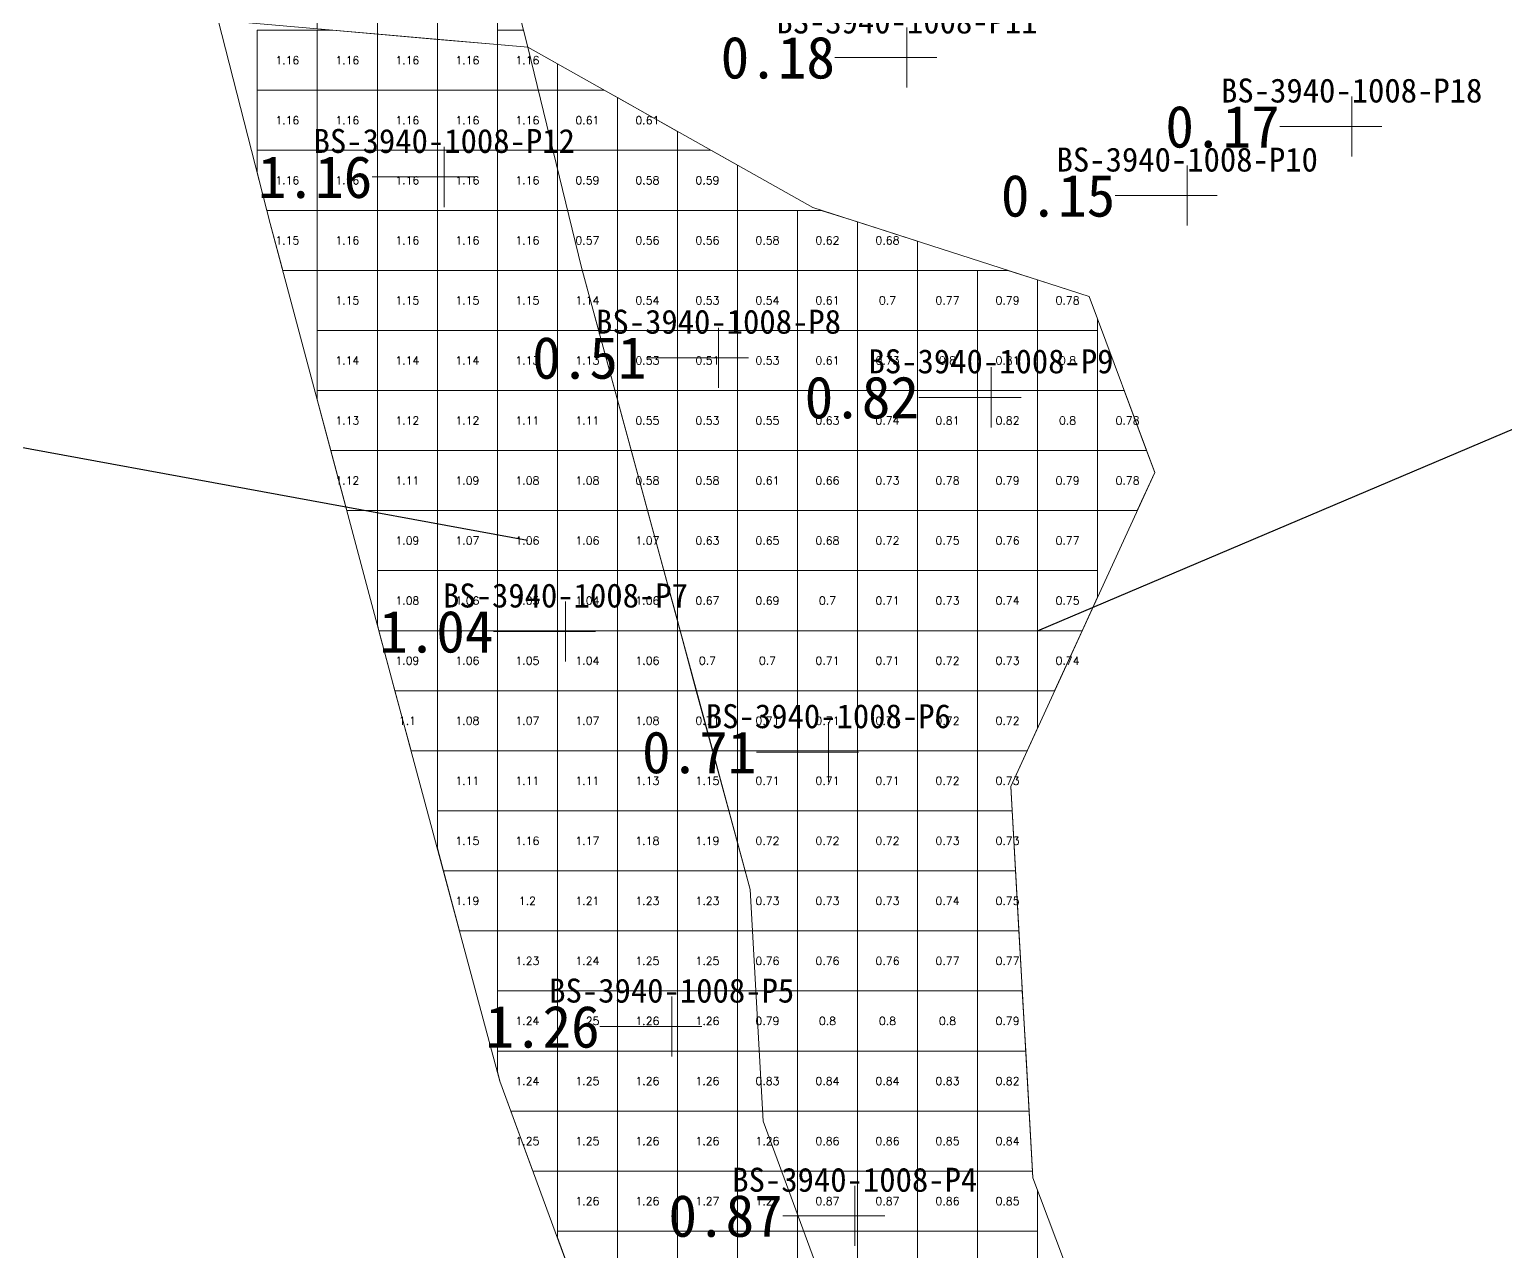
# Model space of a CAD drawing. Header units: inches. Extents: x 470065.1 to 470131.8, y 4349724.3 to 4349807.6.
# Drawn here: x 470090.51 to 470115.1, y 4349735.92 to 4349756.27 of the extents above; entities that cross this region are included whole.
import ezdxf
from ezdxf.enums import TextEntityAlignment as Align

# ---------------------------------------------------------------- set-up
doc = ezdxf.new("R2010")
doc.units = ezdxf.units.IN
doc.header["$MEASUREMENT"] = 0
for name, color, linetype, lineweight in [('0.500-1.000', 7, 'Continuous', 0), ('点', 7, 'Continuous', 0), ('爆区方格网', 7, 'Continuous', 0), ('线条', 7, 'Continuous', 0), ('钻孔', 7, 'Continuous', 0)]:
    doc.layers.add(name, color=color, linetype=linetype, lineweight=lineweight)
doc.styles.add('3dmine_textStyle_1', font='txt.shx', dxfattribs={"height": 1, "bigfont": 'gbcbig.shx'})
doc.styles.add('3dmine_textStyle_2', font='simsunb.ttf', dxfattribs={"height": 1})

msp = doc.modelspace()

# ---------------------------------------------------------------- hatches: boundary and pattern name
at = {"layer": '钻孔', "linetype": 'Continuous', "lineweight": 0, "true_color": 0x808080, "extrusion": (0, 1, 0)}
for points in [[(-470106.13, 3930.39), (-470105.13, 3930.39), (-470105.13, 3941.39), (-470106.13, 3941.39)], [(-470113.54, 3930.43), (-470112.54, 3930.43), (-470112.54, 3941.43), (-470113.54, 3941.43)], [(-470110.8, 3930.35), (-470109.8, 3930.35), (-470109.8, 3941.35), (-470110.8, 3941.35)]]:
    msp.add_hatch(color=8, dxfattribs=at).paths.add_polyline_path(points, flags=0)
at = {"layer": '钻孔', "linetype": 'Continuous', "lineweight": 0, "true_color": 0x0000ff, "extrusion": (0, 1, 0)}
for points in [[(-470098.42, 3929.76), (-470097.42, 3929.76), (-470097.42, 3941.76), (-470098.42, 3941.76)], [(-470100.44, 3929.67), (-470099.44, 3929.67), (-470099.44, 3941.67), (-470100.44, 3941.67)], [(-470102.21, 3929.5), (-470101.21, 3929.5), (-470101.21, 3941.5), (-470102.21, 3941.5)]]:
    msp.add_hatch(color=5, dxfattribs=at).paths.add_polyline_path(points, flags=0)
at = {"layer": '钻孔', "linetype": 'Continuous', "lineweight": 0, "true_color": 0x00ffff, "extrusion": (0, 1, 0)}
for points in [[(-470102.99, 3930.37), (-470101.99, 3930.37), (-470101.99, 3941.37), (-470102.99, 3941.37)], [(-470107.53, 3929.72), (-470106.53, 3929.72), (-470106.53, 3941.72), (-470107.53, 3941.72)], [(-470104.82, 3929.51), (-470103.82, 3929.51), (-470103.82, 3941.51), (-470104.82, 3941.51)], [(-470105.26, 3930.31), (-470104.26, 3930.31), (-470104.26, 3941.31), (-470105.26, 3941.31)]]:
    msp.add_hatch(color=4, dxfattribs=at).paths.add_polyline_path(points, flags=0)

# ---------------------------------------------------------------- linework, layer by layer
for p, q in [((470107.305, 4349746.254, 3941.72), (470122.772, 4349752.81)), ((470098.805, 4349747.754, 3941.67), (470078.438, 4349751.491))]:
    msp.add_line(p, q)
at = {"color": 5, "linetype": 'Continuous', "lineweight": 0, "true_color": 0x0000ff, "elevation": 3941.515}
msp.add_lwpolyline([(470093.654, 4349756.421), (470098.815, 4349755.97), (470099.705, 4349752.305), (470101.63, 4349745.235), (470102.515, 4349741.945), (470102.735, 4349738.085), (470103.82, 4349735.13), (470105.235, 4349733.925), (470108.123, 4349734.769), (470109.017, 4349732.399), (470110.297, 4349730.141), (470107.348, 4349729.836), (470106.935, 4349726.912), (470106.186, 4349724.253), (470103.601, 4349726.527), (470101.017, 4349728.802), (470100.45, 4349733.025), (470098.348, 4349738.752), (470096.542, 4349745.464), (470094.521, 4349753.036), (470093.654, 4349756.421), (470093.654, 4349756.421)], dxfattribs=at)
at = {"color": 4, "linetype": 'Continuous', "lineweight": 0, "true_color": 0x00ffff, "elevation": 3941.69}
msp.add_lwpolyline([(470098.815, 4349755.97), (470103.56, 4349753.3), (470108.165, 4349751.82), (470109.257, 4349748.889), (470106.858, 4349743.657), (470107.043, 4349740.398), (470107.229, 4349737.139), (470108.123, 4349734.769), (470105.235, 4349733.925), (470103.82, 4349735.13), (470102.735, 4349738.085), (470102.515, 4349741.945), (470100.667, 4349748.77), (470099.705, 4349752.305), (470098.815, 4349755.97), (470098.815, 4349755.97)], dxfattribs=at)
at = {"layer": '0.500-1.000', "color": 4, "linetype": 'Continuous', "lineweight": 0, "true_color": 0x00ffff}
msp.add_lwpolyline([(470095.565, 4349769.285), (470096.365, 4349766.15), (470096.824, 4349764.178), (470097.163, 4349762.728), (470097.96, 4349759.305), (470098.815, 4349755.97), (470093.654, 4349756.421), (470092.793, 4349759.778), (470092.044, 4349763.1), (470091.304, 4349766.38), (470093.145, 4349770.615), (470095.565, 4349769.285)], dxfattribs=at)
at = {"layer": '点', "color": 138, "linetype": 'Continuous', "lineweight": 0, "true_color": 0x004c4c}
for points, elevation in [([(470105.13, 4349755.3), (470105.13, 4349756.3)], 3941.39), ([(470105.63, 4349755.8), (470104.63, 4349755.8)], 3941.39), ([(470112.54, 4349754.15), (470112.54, 4349755.15)], 3941.43), ([(470113.04, 4349754.65), (470112.04, 4349754.65)], 3941.43), ([(470097.42, 4349753.31), (470097.42, 4349754.31)], 3941.76), ([(470109.8, 4349753), (470109.8, 4349754)], 3941.35), ([(470097.92, 4349753.81), (470096.92, 4349753.81)], 3941.76), ([(470110.3, 4349753.5), (470109.3, 4349753.5)], 3941.35), ([(470101.99, 4349750.3), (470101.99, 4349751.3)], 3941.37), ([(470102.49, 4349750.8), (470101.49, 4349750.8)], 3941.37), ([(470106.53, 4349749.64), (470106.53, 4349750.64)], 3941.72), ([(470107.03, 4349750.14), (470106.03, 4349750.14)], 3941.72), ([(470099.44, 4349745.74), (470099.44, 4349746.74)], 3941.67), ([(470099.94, 4349746.24), (470098.94, 4349746.24)], 3941.67), ([(470103.82, 4349743.73), (470103.82, 4349744.73)], 3941.51), ([(470104.32, 4349744.23), (470103.32, 4349744.23)], 3941.51), ([(470101.21, 4349739.16), (470101.21, 4349740.16)], 3941.5), ([(470101.71, 4349739.66), (470100.71, 4349739.66)], 3941.5), ([(470104.26, 4349736.01), (470104.26, 4349737.01)], 3941.31), ([(470104.76, 4349736.51), (470103.76, 4349736.51)], 3941.31)]:
    msp.add_lwpolyline(points, dxfattribs=dict(at, elevation=elevation))
at = {"layer": '爆区方格网', "color": 4, "linetype": 'Continuous', "lineweight": 0, "true_color": 0x00ffff}
for points, elevation in [([(470096.305, 4349756.189), (470095.305, 4349756.277), (470095.305, 4349756.971), (470096.305, 4349756.971), (470096.305, 4349756.189)], 3941.39), ([(470097.305, 4349756.102), (470096.305, 4349756.189), (470096.305, 4349756.971), (470097.305, 4349756.971), (470097.305, 4349756.102)], 3941.39), ([(470098.305, 4349756.014), (470097.305, 4349756.102), (470097.305, 4349756.971), (470098.305, 4349756.971), (470098.305, 4349756.014)], 3941.39), ([(470100.305, 4349755.132), (470100.305, 4349754.254), (470099.305, 4349754.254), (470099.305, 4349755.254), (470100.086, 4349755.254), (470100.305, 4349755.132)], 3941.72), ([(470101.305, 4349754.569), (470101.305, 4349754.254), (470100.305, 4349754.254), (470100.305, 4349755.132), (470101.305, 4349754.569)], 3941.72), ([(470100.305, 4349753.254), (470099.305, 4349753.254), (470099.305, 4349754.254), (470100.305, 4349754.254), (470100.305, 4349753.254)], 3941.72), ([(470101.305, 4349753.254), (470100.305, 4349753.254), (470100.305, 4349754.254), (470101.305, 4349754.254), (470101.305, 4349753.254)], 3941.72), ([(470102.305, 4349754.006), (470102.305, 4349753.254), (470101.305, 4349753.254), (470101.305, 4349754.254), (470101.863, 4349754.254), (470102.305, 4349754.006)], 3941.72), ([(470100.305, 4349752.254), (470099.305, 4349752.254), (470099.305, 4349753.254), (470100.305, 4349753.254), (470100.305, 4349752.254)], 3941.72), ([(470101.305, 4349752.254), (470100.305, 4349752.254), (470100.305, 4349753.254), (470101.305, 4349753.254), (470101.305, 4349752.254)], 3941.72), ([(470102.305, 4349752.254), (470101.305, 4349752.254), (470101.305, 4349753.254), (470102.305, 4349753.254), (470102.305, 4349752.254)], 3941.72), ([(470103.305, 4349752.254), (470102.305, 4349752.254), (470102.305, 4349753.254), (470103.305, 4349753.254), (470103.305, 4349752.254)], 3941.72), ([(470104.305, 4349753.061), (470104.305, 4349752.254), (470103.305, 4349752.254), (470103.305, 4349753.254), (470103.701, 4349753.254), (470104.305, 4349753.061)], 3941.72), ([(470105.305, 4349752.739), (470105.305, 4349752.254), (470104.305, 4349752.254), (470104.305, 4349753.061), (470105.305, 4349752.739)], 3941.72), ([(470101.305, 4349751.254), (470100.305, 4349751.254), (470100.305, 4349752.254), (470101.305, 4349752.254), (470101.305, 4349751.254)], 3941.72), ([(470102.305, 4349751.254), (470101.305, 4349751.254), (470101.305, 4349752.254), (470102.305, 4349752.254), (470102.305, 4349751.254)], 3941.72), ([(470103.305, 4349751.254), (470102.305, 4349751.254), (470102.305, 4349752.254), (470103.305, 4349752.254), (470103.305, 4349751.254)], 3941.72), ([(470104.305, 4349751.254), (470103.305, 4349751.254), (470103.305, 4349752.254), (470104.305, 4349752.254), (470104.305, 4349751.254)], 3941.72), ([(470105.305, 4349751.254), (470104.305, 4349751.254), (470104.305, 4349752.254), (470105.305, 4349752.254), (470105.305, 4349751.254)], 3941.72), ([(470106.305, 4349751.254), (470105.305, 4349751.254), (470105.305, 4349752.254), (470106.305, 4349752.254), (470106.305, 4349751.254)], 3941.72), ([(470107.305, 4349752.096), (470107.305, 4349751.254), (470106.305, 4349751.254), (470106.305, 4349752.254), (470106.813, 4349752.254), (470107.305, 4349752.096)], 3941.72), ([(470108.165, 4349751.82), (470108.305, 4349751.445), (470108.305, 4349751.254), (470107.305, 4349751.254), (470107.305, 4349752.096), (470108.165, 4349751.82)], 3941.72), ([(470101.305, 4349750.254), (470100.305, 4349750.254), (470100.305, 4349751.254), (470101.305, 4349751.254), (470101.305, 4349750.254)], 3941.72), ([(470102.305, 4349750.254), (470101.305, 4349750.254), (470101.305, 4349751.254), (470102.305, 4349751.254), (470102.305, 4349750.254)], 3941.72), ([(470103.305, 4349750.254), (470102.305, 4349750.254), (470102.305, 4349751.254), (470103.305, 4349751.254), (470103.305, 4349750.254)], 3941.72), ([(470104.305, 4349750.254), (470103.305, 4349750.254), (470103.305, 4349751.254), (470104.305, 4349751.254), (470104.305, 4349750.254)], 3941.72), ([(470105.305, 4349750.254), (470104.305, 4349750.254), (470104.305, 4349751.254), (470105.305, 4349751.254), (470105.305, 4349750.254)], 3941.72), ([(470106.305, 4349750.254), (470105.305, 4349750.254), (470105.305, 4349751.254), (470106.305, 4349751.254), (470106.305, 4349750.254)], 3941.72), ([(470107.305, 4349750.254), (470106.305, 4349750.254), (470106.305, 4349751.254), (470107.305, 4349751.254), (470107.305, 4349750.254)], 3941.72), ([(470108.305, 4349750.254), (470107.305, 4349750.254), (470107.305, 4349751.254), (470108.305, 4349751.254), (470108.305, 4349750.254)], 3941.72), ([(470101.305, 4349749.254), (470100.305, 4349749.254), (470100.305, 4349750.254), (470101.305, 4349750.254), (470101.305, 4349749.254)], 3941.72), ([(470102.305, 4349749.254), (470101.305, 4349749.254), (470101.305, 4349750.254), (470102.305, 4349750.254), (470102.305, 4349749.254)], 3941.72), ([(470103.305, 4349749.254), (470102.305, 4349749.254), (470102.305, 4349750.254), (470103.305, 4349750.254), (470103.305, 4349749.254)], 3941.72), ([(470104.305, 4349749.254), (470103.305, 4349749.254), (470103.305, 4349750.254), (470104.305, 4349750.254), (470104.305, 4349749.254)], 3941.72), ([(470105.305, 4349749.254), (470104.305, 4349749.254), (470104.305, 4349750.254), (470105.305, 4349750.254), (470105.305, 4349749.254)], 3941.72), ([(470106.305, 4349749.254), (470105.305, 4349749.254), (470105.305, 4349750.254), (470106.305, 4349750.254), (470106.305, 4349749.254)], 3941.72), ([(470107.305, 4349749.254), (470106.305, 4349749.254), (470106.305, 4349750.254), (470107.305, 4349750.254), (470107.305, 4349749.254)], 3941.72), ([(470108.305, 4349749.254), (470107.305, 4349749.254), (470107.305, 4349750.254), (470108.305, 4349750.254), (470108.305, 4349749.254)], 3941.72), ([(470109.121, 4349749.254), (470108.305, 4349749.254), (470108.305, 4349750.254), (470108.748, 4349750.254), (470109.121, 4349749.254)], 3941.72), ([(470101.305, 4349748.254), (470100.808, 4349748.254), (470100.667, 4349748.77), (470100.807, 4349748.254), (470100.305, 4349748.254), (470100.305, 4349749.254), (470101.305, 4349749.254), (470101.305, 4349748.254)], 3941.72), ([(470102.305, 4349748.254), (470101.305, 4349748.254), (470101.305, 4349749.254), (470102.305, 4349749.254), (470102.305, 4349748.254)], 3941.72), ([(470103.305, 4349748.254), (470102.305, 4349748.254), (470102.305, 4349749.254), (470103.305, 4349749.254), (470103.305, 4349748.254)], 3941.72), ([(470104.305, 4349748.254), (470103.305, 4349748.254), (470103.305, 4349749.254), (470104.305, 4349749.254), (470104.305, 4349748.254)], 3941.72), ([(470105.305, 4349748.254), (470104.305, 4349748.254), (470104.305, 4349749.254), (470105.305, 4349749.254), (470105.305, 4349748.254)], 3941.72), ([(470106.305, 4349748.254), (470105.305, 4349748.254), (470105.305, 4349749.254), (470106.305, 4349749.254), (470106.305, 4349748.254)], 3941.72), ([(470107.305, 4349748.254), (470106.305, 4349748.254), (470106.305, 4349749.254), (470107.305, 4349749.254), (470107.305, 4349748.254)], 3941.72), ([(470108.305, 4349748.254), (470107.305, 4349748.254), (470107.305, 4349749.254), (470108.305, 4349749.254), (470108.305, 4349748.254)], 3941.72), ([(470109.257, 4349748.889), (470108.966, 4349748.254), (470108.305, 4349748.254), (470108.305, 4349749.254), (470109.121, 4349749.254), (470109.257, 4349748.889)], 3941.72), ([(470102.305, 4349747.254), (470101.305, 4349747.254), (470101.305, 4349748.254), (470102.305, 4349748.254), (470102.305, 4349747.254)], 3941.72), ([(470103.305, 4349747.254), (470102.305, 4349747.254), (470102.305, 4349748.254), (470103.305, 4349748.254), (470103.305, 4349747.254)], 3941.72), ([(470104.305, 4349747.254), (470103.305, 4349747.254), (470103.305, 4349748.254), (470104.305, 4349748.254), (470104.305, 4349747.254)], 3941.72), ([(470105.305, 4349747.254), (470104.305, 4349747.254), (470104.305, 4349748.254), (470105.305, 4349748.254), (470105.305, 4349747.254)], 3941.72), ([(470106.305, 4349747.254), (470105.305, 4349747.254), (470105.305, 4349748.254), (470106.305, 4349748.254), (470106.305, 4349747.254)], 3941.72), ([(470107.305, 4349747.254), (470106.305, 4349747.254), (470106.305, 4349748.254), (470107.305, 4349748.254), (470107.305, 4349747.254)], 3941.72), ([(470108.305, 4349747.254), (470107.305, 4349747.254), (470107.305, 4349748.254), (470108.305, 4349748.254), (470108.305, 4349747.254)], 3941.72), ([(470102.305, 4349746.254), (470101.352, 4349746.254), (470101.305, 4349746.43), (470101.305, 4349746.43), (470101.305, 4349746.43), (470101.305, 4349747.254), (470102.305, 4349747.254), (470102.305, 4349746.254)], 3941.72), ([(470103.305, 4349746.254), (470102.305, 4349746.254), (470102.305, 4349747.254), (470103.305, 4349747.254), (470103.305, 4349746.254)], 3941.72), ([(470104.305, 4349746.254), (470103.305, 4349746.254), (470103.305, 4349747.254), (470104.305, 4349747.254), (470104.305, 4349746.254)], 3941.72), ([(470105.305, 4349746.254), (470104.305, 4349746.254), (470104.305, 4349747.254), (470105.305, 4349747.254), (470105.305, 4349746.254)], 3941.72), ([(470106.305, 4349746.254), (470105.305, 4349746.254), (470105.305, 4349747.254), (470106.305, 4349747.254), (470106.305, 4349746.254)], 3941.72), ([(470107.305, 4349746.254), (470106.305, 4349746.254), (470106.305, 4349747.254), (470107.305, 4349747.254), (470107.305, 4349746.254)], 3941.72), ([(470108.305, 4349746.812), (470108.049, 4349746.254), (470107.305, 4349746.254), (470107.305, 4349747.254), (470108.305, 4349747.254), (470108.305, 4349746.812)], 3941.72), ([(470101.348, 4349746.254), (470101.305, 4349746.254), (470101.305, 4349746.417), (470101.348, 4349746.254)], 3941.72), ([(470101.619, 4349745.254), (470101.305, 4349745.254), (470101.305, 4349746.254), (470101.348, 4349746.254), (470101.619, 4349745.254)], 3941.72), ([(470102.305, 4349745.254), (470101.625, 4349745.254), (470101.352, 4349746.254), (470102.305, 4349746.254), (470102.305, 4349745.254)], 3941.72), ([(470103.305, 4349745.254), (470102.305, 4349745.254), (470102.305, 4349746.254), (470103.305, 4349746.254), (470103.305, 4349745.254)], 3941.72), ([(470104.305, 4349745.254), (470103.305, 4349745.254), (470103.305, 4349746.254), (470104.305, 4349746.254), (470104.305, 4349745.254)], 3941.72), ([(470105.305, 4349745.254), (470104.305, 4349745.254), (470104.305, 4349746.254), (470105.305, 4349746.254), (470105.305, 4349745.254)], 3941.72), ([(470106.305, 4349745.254), (470105.305, 4349745.254), (470105.305, 4349746.254), (470106.305, 4349746.254), (470106.305, 4349745.254)], 3941.72), ([(470107.305, 4349745.254), (470106.305, 4349745.254), (470106.305, 4349746.254), (470107.305, 4349746.254), (470107.305, 4349745.254)], 3941.72), ([(470107.59, 4349745.254), (470107.305, 4349745.254), (470107.305, 4349746.254), (470108.049, 4349746.254), (470107.59, 4349745.254)], 3941.72), ([(470101.89, 4349744.254), (470101.305, 4349744.254), (470101.305, 4349745.254), (470101.619, 4349745.254), (470101.89, 4349744.254)], 3941.72), ([(470102.305, 4349744.254), (470101.894, 4349744.254), (470101.63, 4349745.235), (470101.625, 4349745.254), (470102.305, 4349745.254), (470102.305, 4349744.254)], 3941.72), ([(470103.305, 4349744.254), (470102.305, 4349744.254), (470102.305, 4349745.254), (470103.305, 4349745.254), (470103.305, 4349744.254)], 3941.72), ([(470104.305, 4349744.254), (470103.305, 4349744.254), (470103.305, 4349745.254), (470104.305, 4349745.254), (470104.305, 4349744.254)], 3941.72), ([(470105.305, 4349744.254), (470104.305, 4349744.254), (470104.305, 4349745.254), (470105.305, 4349745.254), (470105.305, 4349744.254)], 3941.72), ([(470106.305, 4349744.254), (470105.305, 4349744.254), (470105.305, 4349745.254), (470106.305, 4349745.254), (470106.305, 4349744.254)], 3941.72), ([(470107.305, 4349744.632), (470107.131, 4349744.254), (470106.305, 4349744.254), (470106.305, 4349745.254), (470107.305, 4349745.254), (470107.305, 4349744.632)], 3941.72), ([(470103.305, 4349743.254), (470102.305, 4349743.254), (470102.305, 4349744.254), (470103.305, 4349744.254), (470103.305, 4349743.254)], 3941.72), ([(470104.305, 4349743.254), (470103.305, 4349743.254), (470103.305, 4349744.254), (470104.305, 4349744.254), (470104.305, 4349743.254)], 3941.72), ([(470105.305, 4349743.254), (470104.305, 4349743.254), (470104.305, 4349744.254), (470105.305, 4349744.254), (470105.305, 4349743.254)], 3941.72), ([(470106.305, 4349743.254), (470105.305, 4349743.254), (470105.305, 4349744.254), (470106.305, 4349744.254), (470106.305, 4349743.254)], 3941.72), ([(470106.858, 4349743.657), (470106.88, 4349743.254), (470106.305, 4349743.254), (470106.305, 4349744.254), (470107.131, 4349744.254), (470106.858, 4349743.657)], 3941.72), ([(470103.305, 4349742.254), (470102.432, 4349742.254), (470102.305, 4349742.728), (470102.305, 4349743.254), (470103.305, 4349743.254), (470103.305, 4349742.254)], 3941.72), ([(470104.305, 4349742.254), (470103.305, 4349742.254), (470103.305, 4349743.254), (470104.305, 4349743.254), (470104.305, 4349742.254)], 3941.72), ([(470105.305, 4349742.254), (470104.305, 4349742.254), (470104.305, 4349743.254), (470105.305, 4349743.254), (470105.305, 4349742.254)], 3941.72), ([(470106.305, 4349742.254), (470105.305, 4349742.254), (470105.305, 4349743.254), (470106.305, 4349743.254), (470106.305, 4349742.254)], 3941.72), ([(470106.937, 4349742.254), (470106.305, 4349742.254), (470106.305, 4349743.254), (470106.88, 4349743.254), (470106.937, 4349742.254)], 3941.72), ([(470102.431, 4349742.254), (470102.305, 4349742.254), (470102.305, 4349742.723), (470102.431, 4349742.254)], 3941.72), ([(470103.305, 4349741.254), (470102.305, 4349741.254), (470102.305, 4349742.254), (470102.431, 4349742.254), (470102.515, 4349741.945), (470102.432, 4349742.254), (470103.305, 4349742.254), (470103.305, 4349741.254)], 3941.72), ([(470104.305, 4349741.254), (470103.305, 4349741.254), (470103.305, 4349742.254), (470104.305, 4349742.254), (470104.305, 4349741.254)], 3941.72), ([(470105.305, 4349741.254), (470104.305, 4349741.254), (470104.305, 4349742.254), (470105.305, 4349742.254), (470105.305, 4349741.254)], 3941.72), ([(470106.305, 4349741.254), (470105.305, 4349741.254), (470105.305, 4349742.254), (470106.305, 4349742.254), (470106.305, 4349741.254)], 3941.72), ([(470106.994, 4349741.254), (470106.305, 4349741.254), (470106.305, 4349742.254), (470106.937, 4349742.254), (470106.994, 4349741.254)], 3941.72), ([(470103.305, 4349740.254), (470102.305, 4349740.254), (470102.305, 4349741.254), (470103.305, 4349741.254), (470103.305, 4349740.254)], 3941.72), ([(470104.305, 4349740.254), (470103.305, 4349740.254), (470103.305, 4349741.254), (470104.305, 4349741.254), (470104.305, 4349740.254)], 3941.72), ([(470105.305, 4349740.254), (470104.305, 4349740.254), (470104.305, 4349741.254), (470105.305, 4349741.254), (470105.305, 4349740.254)], 3941.72), ([(470106.305, 4349740.254), (470105.305, 4349740.254), (470105.305, 4349741.254), (470106.305, 4349741.254), (470106.305, 4349740.254)], 3941.72), ([(470107.043, 4349740.398), (470107.051, 4349740.254), (470106.305, 4349740.254), (470106.305, 4349741.254), (470106.994, 4349741.254), (470107.043, 4349740.398)], 3941.72), ([(470103.305, 4349739.254), (470102.305, 4349739.254), (470102.305, 4349740.254), (470103.305, 4349740.254), (470103.305, 4349739.254)], 3941.72), ([(470104.305, 4349739.254), (470103.305, 4349739.254), (470103.305, 4349740.254), (470104.305, 4349740.254), (470104.305, 4349739.254)], 3941.72), ([(470105.305, 4349739.254), (470104.305, 4349739.254), (470104.305, 4349740.254), (470105.305, 4349740.254), (470105.305, 4349739.254)], 3941.72), ([(470106.305, 4349739.254), (470105.305, 4349739.254), (470105.305, 4349740.254), (470106.305, 4349740.254), (470106.305, 4349739.254)], 3941.72), ([(470107.108, 4349739.254), (470106.305, 4349739.254), (470106.305, 4349740.254), (470107.051, 4349740.254), (470107.108, 4349739.254)], 3941.72), ([(470103.305, 4349738.254), (470102.305, 4349738.254), (470102.305, 4349739.254), (470103.305, 4349739.254), (470103.305, 4349738.254)], 3941.72), ([(470104.305, 4349738.254), (470103.305, 4349738.254), (470103.305, 4349739.254), (470104.305, 4349739.254), (470104.305, 4349738.254)], 3941.72), ([(470105.305, 4349738.254), (470104.305, 4349738.254), (470104.305, 4349739.254), (470105.305, 4349739.254), (470105.305, 4349738.254)], 3941.72), ([(470106.305, 4349738.254), (470105.305, 4349738.254), (470105.305, 4349739.254), (470106.305, 4349739.254), (470106.305, 4349738.254)], 3941.72), ([(470107.165, 4349738.254), (470106.305, 4349738.254), (470106.305, 4349739.254), (470107.108, 4349739.254), (470107.165, 4349738.254)], 3941.72), ([(470104.305, 4349737.254), (470103.305, 4349737.254), (470103.305, 4349738.254), (470104.305, 4349738.254), (470104.305, 4349737.254)], 3941.72), ([(470105.305, 4349737.254), (470104.305, 4349737.254), (470104.305, 4349738.254), (470105.305, 4349738.254), (470105.305, 4349737.254)], 3941.72), ([(470106.305, 4349737.254), (470105.305, 4349737.254), (470105.305, 4349738.254), (470106.305, 4349738.254), (470106.305, 4349737.254)], 3941.72), ([(470107.222, 4349737.254), (470106.305, 4349737.254), (470106.305, 4349738.254), (470107.165, 4349738.254), (470107.222, 4349737.254)], 3941.72), ([(470104.305, 4349736.254), (470103.305, 4349736.254), (470103.305, 4349737.254), (470104.305, 4349737.254), (470104.305, 4349736.254)], 3941.72), ([(470105.305, 4349736.254), (470104.305, 4349736.254), (470104.305, 4349737.254), (470105.305, 4349737.254), (470105.305, 4349736.254)], 3941.72), ([(470106.305, 4349736.254), (470105.305, 4349736.254), (470105.305, 4349737.254), (470106.305, 4349737.254), (470106.305, 4349736.254)], 3941.72), ([(470107.229, 4349737.139), (470107.305, 4349736.939), (470107.305, 4349736.254), (470106.305, 4349736.254), (470106.305, 4349737.254), (470107.222, 4349737.254), (470107.229, 4349737.139)], 3941.72), ([(470104.305, 4349735.254), (470103.305, 4349735.254), (470103.305, 4349736.254), (470104.305, 4349736.254), (470104.305, 4349735.254)], 3941.72), ([(470105.305, 4349735.254), (470104.305, 4349735.254), (470104.305, 4349736.254), (470105.305, 4349736.254), (470105.305, 4349735.254)], 3941.72), ([(470106.305, 4349735.254), (470105.305, 4349735.254), (470105.305, 4349736.254), (470106.305, 4349736.254), (470106.305, 4349735.254)], 3941.72), ([(470107.305, 4349735.254), (470106.305, 4349735.254), (470106.305, 4349736.254), (470107.305, 4349736.254), (470107.305, 4349735.254)], 3941.72)]:
    msp.add_lwpolyline(points, dxfattribs=dict(at, elevation=elevation))
at = {"layer": '爆区方格网', "color": 5, "linetype": 'Continuous', "lineweight": 0, "true_color": 0x0000ff, "elevation": 3941.67}
for points in [[(470095.305, 4349755.254), (470094.305, 4349755.254), (470094.305, 4349756.254), (470095.305, 4349756.254), (470095.305, 4349755.254)], [(470096.305, 4349756.189), (470096.305, 4349755.254), (470095.305, 4349755.254), (470095.305, 4349756.254), (470095.56, 4349756.254), (470096.305, 4349756.189)], [(470097.305, 4349756.102), (470097.305, 4349755.254), (470096.305, 4349755.254), (470096.305, 4349756.189), (470097.305, 4349756.102)], [(470098.305, 4349756.014), (470098.305, 4349755.254), (470097.305, 4349755.254), (470097.305, 4349756.102), (470098.305, 4349756.014)], [(470098.815, 4349755.97), (470098.305, 4349756.014), (470098.815, 4349755.97), (470098.815, 4349755.97), (470098.815, 4349755.97), (470099.305, 4349755.694), (470099.305, 4349755.254), (470098.305, 4349755.254), (470098.305, 4349756.014), (470098.305, 4349756.254), (470098.742, 4349756.254), (470098.815, 4349755.97)], [(470095.305, 4349754.254), (470094.305, 4349754.254), (470094.305, 4349755.254), (470095.305, 4349755.254), (470095.305, 4349754.254)], [(470096.305, 4349754.254), (470095.305, 4349754.254), (470095.305, 4349755.254), (470096.305, 4349755.254), (470096.305, 4349754.254)], [(470097.305, 4349754.254), (470096.305, 4349754.254), (470096.305, 4349755.254), (470097.305, 4349755.254), (470097.305, 4349754.254)], [(470098.305, 4349754.254), (470097.305, 4349754.254), (470097.305, 4349755.254), (470098.305, 4349755.254), (470098.305, 4349754.254)], [(470099.305, 4349754.254), (470098.305, 4349754.254), (470098.305, 4349755.254), (470099.305, 4349755.254), (470099.305, 4349754.254)], [(470095.305, 4349753.254), (470094.465, 4349753.254), (470094.305, 4349753.882), (470094.305, 4349754.254), (470095.305, 4349754.254), (470095.305, 4349753.254)], [(470096.305, 4349753.254), (470095.305, 4349753.254), (470095.305, 4349754.254), (470096.305, 4349754.254), (470096.305, 4349753.254)], [(470097.305, 4349753.254), (470096.305, 4349753.254), (470096.305, 4349754.254), (470097.305, 4349754.254), (470097.305, 4349753.254)], [(470098.305, 4349753.254), (470097.305, 4349753.254), (470097.305, 4349754.254), (470098.305, 4349754.254), (470098.305, 4349753.254)], [(470099.305, 4349753.254), (470098.305, 4349753.254), (470098.305, 4349754.254), (470099.305, 4349754.254), (470099.305, 4349753.254)], [(470095.305, 4349752.254), (470094.73, 4349752.254), (470094.521, 4349753.036), (470094.465, 4349753.254), (470095.305, 4349753.254), (470095.305, 4349752.254)], [(470096.305, 4349752.254), (470095.305, 4349752.254), (470095.305, 4349753.254), (470096.305, 4349753.254), (470096.305, 4349752.254)], [(470097.305, 4349752.254), (470096.305, 4349752.254), (470096.305, 4349753.254), (470097.305, 4349753.254), (470097.305, 4349752.254)], [(470098.305, 4349752.254), (470097.305, 4349752.254), (470097.305, 4349753.254), (470098.305, 4349753.254), (470098.305, 4349752.254)], [(470099.305, 4349752.254), (470098.305, 4349752.254), (470098.305, 4349753.254), (470099.305, 4349753.254), (470099.305, 4349752.254)], [(470096.305, 4349751.254), (470095.305, 4349751.254), (470095.305, 4349752.254), (470096.305, 4349752.254), (470096.305, 4349751.254)], [(470097.305, 4349751.254), (470096.305, 4349751.254), (470096.305, 4349752.254), (470097.305, 4349752.254), (470097.305, 4349751.254)], [(470098.305, 4349751.254), (470097.305, 4349751.254), (470097.305, 4349752.254), (470098.305, 4349752.254), (470098.305, 4349751.254)], [(470099.305, 4349751.254), (470098.305, 4349751.254), (470098.305, 4349752.254), (470099.305, 4349752.254), (470099.305, 4349751.254)], [(470100.305, 4349751.254), (470099.305, 4349751.254), (470099.305, 4349752.254), (470100.305, 4349752.254), (470100.305, 4349751.254)], [(470096.305, 4349750.254), (470095.305, 4349750.254), (470095.305, 4349751.254), (470096.305, 4349751.254), (470096.305, 4349750.254)], [(470097.305, 4349750.254), (470096.305, 4349750.254), (470096.305, 4349751.254), (470097.305, 4349751.254), (470097.305, 4349750.254)], [(470098.305, 4349750.254), (470097.305, 4349750.254), (470097.305, 4349751.254), (470098.305, 4349751.254), (470098.305, 4349750.254)], [(470099.305, 4349750.254), (470098.305, 4349750.254), (470098.305, 4349751.254), (470099.305, 4349751.254), (470099.305, 4349750.254)], [(470100.305, 4349750.254), (470099.305, 4349750.254), (470099.305, 4349751.254), (470100.305, 4349751.254), (470100.305, 4349750.254)], [(470096.305, 4349749.254), (470095.531, 4349749.254), (470095.305, 4349750.102), (470095.305, 4349750.254), (470096.305, 4349750.254), (470096.305, 4349749.254)], [(470097.305, 4349749.254), (470096.305, 4349749.254), (470096.305, 4349750.254), (470097.305, 4349750.254), (470097.305, 4349749.254)], [(470098.305, 4349749.254), (470097.305, 4349749.254), (470097.305, 4349750.254), (470098.305, 4349750.254), (470098.305, 4349749.254)], [(470099.305, 4349749.254), (470098.305, 4349749.254), (470098.305, 4349750.254), (470099.305, 4349750.254), (470099.305, 4349749.254)], [(470100.305, 4349749.254), (470099.305, 4349749.254), (470099.305, 4349750.254), (470100.305, 4349750.254), (470100.305, 4349749.254)], [(470096.305, 4349748.254), (470095.797, 4349748.254), (470095.531, 4349749.254), (470096.305, 4349749.254), (470096.305, 4349748.254)], [(470097.305, 4349748.254), (470096.305, 4349748.254), (470096.305, 4349749.254), (470097.305, 4349749.254), (470097.305, 4349748.254)], [(470098.305, 4349748.254), (470097.305, 4349748.254), (470097.305, 4349749.254), (470098.305, 4349749.254), (470098.305, 4349748.254)], [(470099.305, 4349748.254), (470098.305, 4349748.254), (470098.305, 4349749.254), (470099.305, 4349749.254), (470099.305, 4349748.254)], [(470100.305, 4349748.254), (470099.305, 4349748.254), (470099.305, 4349749.254), (470100.305, 4349749.254), (470100.305, 4349748.254)], [(470097.305, 4349747.254), (470096.305, 4349747.254), (470096.305, 4349748.254), (470097.305, 4349748.254), (470097.305, 4349747.254)], [(470098.305, 4349747.254), (470097.305, 4349747.254), (470097.305, 4349748.254), (470098.305, 4349748.254), (470098.305, 4349747.254)], [(470099.305, 4349747.254), (470098.305, 4349747.254), (470098.305, 4349748.254), (470099.305, 4349748.254), (470099.305, 4349747.254)], [(470100.305, 4349747.254), (470099.305, 4349747.254), (470099.305, 4349748.254), (470100.305, 4349748.254), (470100.305, 4349747.254)], [(470101.078, 4349747.254), (470100.305, 4349747.254), (470100.305, 4349748.254), (470100.807, 4349748.254), (470101.078, 4349747.254)], [(470101.305, 4349747.254), (470101.08, 4349747.254), (470100.808, 4349748.254), (470101.305, 4349748.254), (470101.305, 4349747.254)], [(470097.305, 4349746.254), (470096.331, 4349746.254), (470096.305, 4349746.354), (470096.305, 4349747.254), (470097.305, 4349747.254), (470097.305, 4349746.254)], [(470098.305, 4349746.254), (470097.305, 4349746.254), (470097.305, 4349747.254), (470098.305, 4349747.254), (470098.305, 4349746.254)], [(470099.305, 4349746.254), (470098.305, 4349746.254), (470098.305, 4349747.254), (470099.305, 4349747.254), (470099.305, 4349746.254)], [(470100.305, 4349746.254), (470099.305, 4349746.254), (470099.305, 4349747.254), (470100.305, 4349747.254), (470100.305, 4349746.254)], [(470101.305, 4349746.417), (470101.305, 4349746.254), (470100.305, 4349746.254), (470100.305, 4349747.254), (470101.078, 4349747.254), (470101.305, 4349746.417)], [(470101.305, 4349746.43), (470101.08, 4349747.254), (470101.305, 4349747.254), (470101.305, 4349746.43)], [(470097.305, 4349745.254), (470096.599, 4349745.254), (470096.542, 4349745.464), (470096.331, 4349746.254), (470097.305, 4349746.254), (470097.305, 4349745.254)], [(470098.305, 4349745.254), (470097.305, 4349745.254), (470097.305, 4349746.254), (470098.305, 4349746.254), (470098.305, 4349745.254)], [(470099.305, 4349745.254), (470098.305, 4349745.254), (470098.305, 4349746.254), (470099.305, 4349746.254), (470099.305, 4349745.254)], [(470100.305, 4349745.254), (470099.305, 4349745.254), (470099.305, 4349746.254), (470100.305, 4349746.254), (470100.305, 4349745.254)], [(470101.305, 4349745.254), (470100.305, 4349745.254), (470100.305, 4349746.254), (470101.305, 4349746.254), (470101.305, 4349745.254)], [(470097.305, 4349744.254), (470096.868, 4349744.254), (470096.599, 4349745.254), (470097.305, 4349745.254), (470097.305, 4349744.254)], [(470098.305, 4349744.254), (470097.305, 4349744.254), (470097.305, 4349745.254), (470098.305, 4349745.254), (470098.305, 4349744.254)], [(470099.305, 4349744.254), (470098.305, 4349744.254), (470098.305, 4349745.254), (470099.305, 4349745.254), (470099.305, 4349744.254)], [(470100.305, 4349744.254), (470099.305, 4349744.254), (470099.305, 4349745.254), (470100.305, 4349745.254), (470100.305, 4349744.254)], [(470101.305, 4349744.254), (470100.305, 4349744.254), (470100.305, 4349745.254), (470101.305, 4349745.254), (470101.305, 4349744.254)], [(470098.305, 4349743.254), (470097.305, 4349743.254), (470097.305, 4349744.254), (470098.305, 4349744.254), (470098.305, 4349743.254)], [(470099.305, 4349743.254), (470098.305, 4349743.254), (470098.305, 4349744.254), (470099.305, 4349744.254), (470099.305, 4349743.254)], [(470100.305, 4349743.254), (470099.305, 4349743.254), (470099.305, 4349744.254), (470100.305, 4349744.254), (470100.305, 4349743.254)], [(470101.305, 4349743.254), (470100.305, 4349743.254), (470100.305, 4349744.254), (470101.305, 4349744.254), (470101.305, 4349743.254)], [(470102.161, 4349743.254), (470101.305, 4349743.254), (470101.305, 4349744.254), (470101.89, 4349744.254), (470102.161, 4349743.254)], [(470102.305, 4349743.254), (470102.163, 4349743.254), (470101.894, 4349744.254), (470102.305, 4349744.254), (470102.305, 4349743.254)], [(470098.305, 4349742.254), (470097.406, 4349742.254), (470097.305, 4349742.63), (470097.305, 4349743.254), (470098.305, 4349743.254), (470098.305, 4349742.254)], [(470099.305, 4349742.254), (470098.305, 4349742.254), (470098.305, 4349743.254), (470099.305, 4349743.254), (470099.305, 4349742.254)], [(470100.305, 4349742.254), (470099.305, 4349742.254), (470099.305, 4349743.254), (470100.305, 4349743.254), (470100.305, 4349742.254)], [(470101.305, 4349742.254), (470100.305, 4349742.254), (470100.305, 4349743.254), (470101.305, 4349743.254), (470101.305, 4349742.254)], [(470102.305, 4349742.723), (470102.305, 4349742.254), (470101.305, 4349742.254), (470101.305, 4349743.254), (470102.161, 4349743.254), (470102.305, 4349742.723)], [(470102.305, 4349742.728), (470102.163, 4349743.254), (470102.305, 4349743.254), (470102.305, 4349742.728)], [(470098.305, 4349741.254), (470097.675, 4349741.254), (470097.406, 4349742.254), (470098.305, 4349742.254), (470098.305, 4349741.254)], [(470099.305, 4349741.254), (470098.305, 4349741.254), (470098.305, 4349742.254), (470099.305, 4349742.254), (470099.305, 4349741.254)], [(470100.305, 4349741.254), (470099.305, 4349741.254), (470099.305, 4349742.254), (470100.305, 4349742.254), (470100.305, 4349741.254)], [(470101.305, 4349741.254), (470100.305, 4349741.254), (470100.305, 4349742.254), (470101.305, 4349742.254), (470101.305, 4349741.254)], [(470102.305, 4349741.254), (470101.305, 4349741.254), (470101.305, 4349742.254), (470102.305, 4349742.254), (470102.305, 4349741.254)], [(470099.305, 4349740.254), (470098.305, 4349740.254), (470098.305, 4349741.254), (470099.305, 4349741.254), (470099.305, 4349740.254)], [(470100.305, 4349740.254), (470099.305, 4349740.254), (470099.305, 4349741.254), (470100.305, 4349741.254), (470100.305, 4349740.254)], [(470101.305, 4349740.254), (470100.305, 4349740.254), (470100.305, 4349741.254), (470101.305, 4349741.254), (470101.305, 4349740.254)], [(470102.305, 4349740.254), (470101.305, 4349740.254), (470101.305, 4349741.254), (470102.305, 4349741.254), (470102.305, 4349740.254)], [(470099.305, 4349739.254), (470098.305, 4349739.254), (470098.305, 4349740.254), (470099.305, 4349740.254), (470099.305, 4349739.254)], [(470100.305, 4349739.254), (470099.305, 4349739.254), (470099.305, 4349740.254), (470100.305, 4349740.254), (470100.305, 4349739.254)], [(470101.305, 4349739.254), (470100.305, 4349739.254), (470100.305, 4349740.254), (470101.305, 4349740.254), (470101.305, 4349739.254)], [(470102.305, 4349739.254), (470101.305, 4349739.254), (470101.305, 4349740.254), (470102.305, 4349740.254), (470102.305, 4349739.254)], [(470099.305, 4349738.254), (470098.53, 4349738.254), (470098.348, 4349738.752), (470098.305, 4349738.912), (470098.305, 4349739.254), (470099.305, 4349739.254), (470099.305, 4349738.254)], [(470100.305, 4349738.254), (470099.305, 4349738.254), (470099.305, 4349739.254), (470100.305, 4349739.254), (470100.305, 4349738.254)], [(470101.305, 4349738.254), (470100.305, 4349738.254), (470100.305, 4349739.254), (470101.305, 4349739.254), (470101.305, 4349738.254)], [(470102.305, 4349738.254), (470101.305, 4349738.254), (470101.305, 4349739.254), (470102.305, 4349739.254), (470102.305, 4349738.254)], [(470099.305, 4349737.254), (470098.897, 4349737.254), (470098.53, 4349738.254), (470099.305, 4349738.254), (470099.305, 4349737.254)], [(470100.305, 4349737.254), (470099.305, 4349737.254), (470099.305, 4349738.254), (470100.305, 4349738.254), (470100.305, 4349737.254)], [(470101.305, 4349737.254), (470100.305, 4349737.254), (470100.305, 4349738.254), (470101.305, 4349738.254), (470101.305, 4349737.254)], [(470102.305, 4349737.254), (470101.305, 4349737.254), (470101.305, 4349738.254), (470102.305, 4349738.254), (470102.305, 4349737.254)], [(470103.305, 4349737.254), (470102.305, 4349737.254), (470102.305, 4349738.254), (470103.305, 4349738.254), (470103.305, 4349737.254)], [(470100.305, 4349736.254), (470099.305, 4349736.254), (470099.305, 4349737.254), (470100.305, 4349737.254), (470100.305, 4349736.254)], [(470101.305, 4349736.254), (470100.305, 4349736.254), (470100.305, 4349737.254), (470101.305, 4349737.254), (470101.305, 4349736.254)], [(470102.305, 4349736.254), (470101.305, 4349736.254), (470101.305, 4349737.254), (470102.305, 4349737.254), (470102.305, 4349736.254)], [(470103.305, 4349736.254), (470102.305, 4349736.254), (470102.305, 4349737.254), (470103.305, 4349737.254), (470103.305, 4349736.254)], [(470100.305, 4349735.254), (470099.632, 4349735.254), (470099.305, 4349736.146), (470099.305, 4349736.254), (470100.305, 4349736.254), (470100.305, 4349735.254)], [(470101.305, 4349735.254), (470100.305, 4349735.254), (470100.305, 4349736.254), (470101.305, 4349736.254), (470101.305, 4349735.254)], [(470102.305, 4349735.254), (470101.305, 4349735.254), (470101.305, 4349736.254), (470102.305, 4349736.254), (470102.305, 4349735.254)], [(470103.305, 4349735.254), (470102.305, 4349735.254), (470102.305, 4349736.254), (470103.305, 4349736.254), (470103.305, 4349735.254)]]:
    msp.add_lwpolyline(points, dxfattribs=at)
at = {"layer": '线条', "color": 138, "linetype": 'Continuous', "lineweight": 0, "true_color": 0x004c4c}
for points, elevation in [([(470105.13, 4349755.8), (470105.13, 4349755.8), (470105.13, 4349755.8)], 3941.39), ([(470112.54, 4349754.65), (470112.54, 4349754.65), (470112.54, 4349754.65)], 3941.43), ([(470097.42, 4349753.81), (470097.42, 4349753.81), (470097.42, 4349753.81)], 3941.76), ([(470109.8, 4349753.5), (470109.8, 4349753.5), (470109.8, 4349753.5)], 3941.35), ([(470101.99, 4349750.8), (470101.99, 4349750.8), (470101.99, 4349750.8)], 3941.37), ([(470106.53, 4349750.14), (470106.53, 4349750.14), (470106.53, 4349750.14)], 3941.72), ([(470099.44, 4349746.24), (470099.44, 4349746.24), (470099.44, 4349746.24)], 3941.67), ([(470103.82, 4349744.23), (470103.82, 4349744.23), (470103.82, 4349744.23)], 3941.51), ([(470101.21, 4349739.66), (470101.21, 4349739.66), (470101.21, 4349739.66)], 3941.5), ([(470104.26, 4349736.51), (470104.26, 4349736.51), (470104.26, 4349736.51)], 3941.31)]:
    msp.add_lwpolyline(points, dxfattribs=dict(at, elevation=elevation))
at = {"layer": '钻孔', "color": 8, "linetype": 'Continuous', "lineweight": 0, "true_color": 0x808080}
for points, elevation in [([(470105.13, 4349755.8), (470103.93, 4349755.8)], 3941.39), ([(470105.13, 4349755.8), (470103.93, 4349755.8)], 3930.39), ([(470112.54, 4349754.65), (470111.34, 4349754.65)], 3941.43), ([(470112.54, 4349754.65), (470111.34, 4349754.65)], 3930.43), ([(470109.8, 4349753.5), (470108.6, 4349753.5)], 3941.35), ([(470109.8, 4349753.5), (470108.6, 4349753.5)], 3930.35)]:
    msp.add_lwpolyline(points, dxfattribs=dict(at, elevation=elevation))
at = {"layer": '钻孔', "color": 5, "linetype": 'Continuous', "lineweight": 0, "true_color": 0x0000ff}
for points, elevation in [([(470097.42, 4349753.81), (470096.22, 4349753.81)], 3941.76), ([(470097.42, 4349753.81), (470096.22, 4349753.81)], 3929.76), ([(470099.44, 4349746.24), (470098.24, 4349746.24)], 3941.67), ([(470099.44, 4349746.24), (470098.24, 4349746.24)], 3929.67), ([(470101.21, 4349739.66), (470100.01, 4349739.66)], 3941.5), ([(470101.21, 4349739.66), (470100.01, 4349739.66)], 3929.5)]:
    msp.add_lwpolyline(points, dxfattribs=dict(at, elevation=elevation))
at = {"layer": '钻孔', "color": 4, "linetype": 'Continuous', "lineweight": 0, "true_color": 0x00ffff}
for points, elevation in [([(470101.99, 4349750.8), (470100.79, 4349750.8)], 3941.37), ([(470101.99, 4349750.8), (470100.79, 4349750.8)], 3930.37), ([(470106.53, 4349750.14), (470105.33, 4349750.14)], 3941.72), ([(470106.53, 4349750.14), (470105.33, 4349750.14)], 3929.72), ([(470103.82, 4349744.23), (470102.62, 4349744.23)], 3941.51), ([(470103.82, 4349744.23), (470102.62, 4349744.23)], 3929.51), ([(470104.26, 4349736.51), (470103.06, 4349736.51)], 3941.31), ([(470104.26, 4349736.51), (470103.06, 4349736.51)], 3930.31)]:
    msp.add_lwpolyline(points, dxfattribs=dict(at, elevation=elevation))

# ---------------------------------------------------------------- texts
at = {"color": 5, "linetype": 'Continuous', "lineweight": 0, "true_color": 0x0000ff, "style": '3dmine_textStyle_1'}
for s, p in [('1.16', (470094.805, 4349755.754, 3941.67)), ('1.16', (470095.805, 4349755.754, 3941.67)), ('1.16', (470096.805, 4349755.754, 3941.67)), ('1.16', (470097.805, 4349755.754, 3941.67)), ('1.16', (470098.805, 4349755.754, 3941.67)), ('1.16', (470094.805, 4349754.754, 3941.67)), ('1.16', (470095.805, 4349754.754, 3941.67)), ('1.16', (470096.805, 4349754.754, 3941.67)), ('1.16', (470097.805, 4349754.754, 3941.67)), ('1.16', (470098.805, 4349754.754, 3941.67)), ('1.16', (470094.805, 4349753.754, 3941.67)), ('1.16', (470095.805, 4349753.754, 3941.67)), ('1.16', (470096.805, 4349753.754, 3941.67)), ('1.16', (470097.805, 4349753.754, 3941.67)), ('1.16', (470098.805, 4349753.754, 3941.67)), ('1.15', (470094.805, 4349752.754, 3941.67)), ('1.16', (470095.805, 4349752.754, 3941.67)), ('1.16', (470096.805, 4349752.754, 3941.67)), ('1.16', (470097.805, 4349752.754, 3941.67)), ('1.16', (470098.805, 4349752.754, 3941.67)), ('1.15', (470095.805, 4349751.754, 3941.67)), ('1.15', (470096.805, 4349751.754, 3941.67)), ('1.15', (470097.805, 4349751.754, 3941.67)), ('1.15', (470098.805, 4349751.754, 3941.67)), ('1.14', (470099.805, 4349751.754, 3941.67)), ('1.14', (470095.805, 4349750.754, 3941.67)), ('1.14', (470096.805, 4349750.754, 3941.67)), ('1.14', (470097.805, 4349750.754, 3941.67)), ('1.13', (470098.805, 4349750.754, 3941.67)), ('1.13', (470099.805, 4349750.754, 3941.67)), ('1.13', (470095.805, 4349749.754, 3941.67)), ('1.12', (470096.805, 4349749.754, 3941.67)), ('1.12', (470097.805, 4349749.754, 3941.67)), ('1.11', (470098.805, 4349749.754, 3941.67)), ('1.11', (470099.805, 4349749.754, 3941.67)), ('1.12', (470095.805, 4349748.754, 3941.67)), ('1.11', (470096.805, 4349748.754, 3941.67)), ('1.09', (470097.805, 4349748.754, 3941.67)), ('1.08', (470098.805, 4349748.754, 3941.67)), ('1.08', (470099.805, 4349748.754, 3941.67)), ('1.09', (470096.805, 4349747.754, 3941.67)), ('1.07', (470097.805, 4349747.754, 3941.67)), ('1.06', (470098.805, 4349747.754, 3941.67)), ('1.06', (470099.805, 4349747.754, 3941.67)), ('1.07', (470100.805, 4349747.754, 3941.67)), ('1.08', (470096.805, 4349746.754, 3941.67)), ('1.06', (470097.805, 4349746.754, 3941.67)), ('1.05', (470098.805, 4349746.754, 3941.67)), ('1.04', (470099.805, 4349746.754, 3941.67)), ('1.06', (470100.805, 4349746.754, 3941.67)), ('1.09', (470096.805, 4349745.754, 3941.67)), ('1.06', (470097.805, 4349745.754, 3941.67)), ('1.05', (470098.805, 4349745.754, 3941.67)), ('1.04', (470099.805, 4349745.754, 3941.67)), ('1.06', (470100.805, 4349745.754, 3941.67)), ('1.1', (470096.805, 4349744.754, 3941.67)), ('1.08', (470097.805, 4349744.754, 3941.67)), ('1.07', (470098.805, 4349744.754, 3941.67)), ('1.07', (470099.805, 4349744.754, 3941.67)), ('1.08', (470100.805, 4349744.754, 3941.67)), ('1.11', (470097.805, 4349743.754, 3941.67)), ('1.11', (470098.805, 4349743.754, 3941.67)), ('1.11', (470099.805, 4349743.754, 3941.67)), ('1.13', (470100.805, 4349743.754, 3941.67)), ('1.15', (470101.805, 4349743.754, 3941.67)), ('1.15', (470097.805, 4349742.754, 3941.67)), ('1.16', (470098.805, 4349742.754, 3941.67)), ('1.17', (470099.805, 4349742.754, 3941.67)), ('1.18', (470100.805, 4349742.754, 3941.67)), ('1.19', (470101.805, 4349742.754, 3941.67)), ('1.19', (470097.805, 4349741.754, 3941.67)), ('1.2', (470098.805, 4349741.754, 3941.67)), ('1.21', (470099.805, 4349741.754, 3941.67)), ('1.23', (470100.805, 4349741.754, 3941.67)), ('1.23', (470101.805, 4349741.754, 3941.67)), ('1.23', (470098.805, 4349740.754, 3941.67)), ('1.24', (470099.805, 4349740.754, 3941.67)), ('1.25', (470100.805, 4349740.754, 3941.67)), ('1.25', (470101.805, 4349740.754, 3941.67)), ('1.24', (470098.805, 4349739.754, 3941.67)), ('1.25', (470099.805, 4349739.754, 3941.67)), ('1.26', (470100.805, 4349739.754, 3941.67)), ('1.26', (470101.805, 4349739.754, 3941.67)), ('1.24', (470098.805, 4349738.754, 3941.67)), ('1.25', (470099.805, 4349738.754, 3941.67)), ('1.26', (470100.805, 4349738.754, 3941.67)), ('1.26', (470101.805, 4349738.754, 3941.67)), ('1.25', (470098.805, 4349737.754, 3941.67)), ('1.25', (470099.805, 4349737.754, 3941.67)), ('1.26', (470100.805, 4349737.754, 3941.67)), ('1.26', (470101.805, 4349737.754, 3941.67)), ('1.26', (470102.805, 4349737.754, 3941.67)), ('1.26', (470099.805, 4349736.754, 3941.67)), ('1.26', (470100.805, 4349736.754, 3941.67)), ('1.27', (470101.805, 4349736.754, 3941.67)), ('1.27', (470102.805, 4349736.754, 3941.67))]:
    msp.add_text(s, height=0.1333, dxfattribs=at).set_placement(p, align=Align.MIDDLE_CENTER)
at = {"color": 4, "linetype": 'Continuous', "lineweight": 0, "true_color": 0x00ffff, "style": '3dmine_textStyle_1'}
for s, p in [('0.61', (470099.805, 4349754.754, 3941.72)), ('0.61', (470100.805, 4349754.754, 3941.72)), ('0.59', (470099.805, 4349753.754, 3941.72)), ('0.58', (470100.805, 4349753.754, 3941.72)), ('0.59', (470101.805, 4349753.754, 3941.72)), ('0.57', (470099.805, 4349752.754, 3941.72)), ('0.56', (470100.805, 4349752.754, 3941.72)), ('0.56', (470101.805, 4349752.754, 3941.72)), ('0.58', (470102.805, 4349752.754, 3941.72)), ('0.62', (470103.805, 4349752.754, 3941.72)), ('0.68', (470104.805, 4349752.754, 3941.72)), ('0.54', (470100.805, 4349751.754, 3941.72)), ('0.53', (470101.805, 4349751.754, 3941.72)), ('0.54', (470102.805, 4349751.754, 3941.72)), ('0.61', (470103.805, 4349751.754, 3941.72)), ('0.7', (470104.805, 4349751.754, 3941.72)), ('0.77', (470105.805, 4349751.754, 3941.72)), ('0.79', (470106.805, 4349751.754, 3941.72)), ('0.78', (470107.805, 4349751.754, 3941.72)), ('0.53', (470100.805, 4349750.754, 3941.72)), ('0.51', (470101.805, 4349750.754, 3941.72)), ('0.53', (470102.805, 4349750.754, 3941.72)), ('0.61', (470103.805, 4349750.754, 3941.72)), ('0.73', (470104.805, 4349750.754, 3941.72)), ('0.8', (470105.805, 4349750.754, 3941.72)), ('0.81', (470106.805, 4349750.754, 3941.72)), ('0.8', (470107.805, 4349750.754, 3941.72)), ('0.55', (470100.805, 4349749.754, 3941.72)), ('0.53', (470101.805, 4349749.754, 3941.72)), ('0.55', (470102.805, 4349749.754, 3941.72)), ('0.63', (470103.805, 4349749.754, 3941.72)), ('0.74', (470104.805, 4349749.754, 3941.72)), ('0.81', (470105.805, 4349749.754, 3941.72)), ('0.82', (470106.805, 4349749.754, 3941.72)), ('0.8', (470107.805, 4349749.754, 3941.72)), ('0.78', (470108.805, 4349749.754, 3941.72)), ('0.58', (470100.805, 4349748.754, 3941.72)), ('0.58', (470101.805, 4349748.754, 3941.72)), ('0.61', (470102.805, 4349748.754, 3941.72)), ('0.66', (470103.805, 4349748.754, 3941.72)), ('0.73', (470104.805, 4349748.754, 3941.72)), ('0.78', (470105.805, 4349748.754, 3941.72)), ('0.79', (470106.805, 4349748.754, 3941.72)), ('0.79', (470107.805, 4349748.754, 3941.72)), ('0.78', (470108.805, 4349748.754, 3941.72)), ('0.63', (470101.805, 4349747.754, 3941.72)), ('0.65', (470102.805, 4349747.754, 3941.72)), ('0.68', (470103.805, 4349747.754, 3941.72)), ('0.72', (470104.805, 4349747.754, 3941.72)), ('0.75', (470105.805, 4349747.754, 3941.72)), ('0.76', (470106.805, 4349747.754, 3941.72)), ('0.77', (470107.805, 4349747.754, 3941.72)), ('0.67', (470101.805, 4349746.754, 3941.72)), ('0.69', (470102.805, 4349746.754, 3941.72)), ('0.7', (470103.805, 4349746.754, 3941.72)), ('0.71', (470104.805, 4349746.754, 3941.72)), ('0.73', (470105.805, 4349746.754, 3941.72)), ('0.74', (470106.805, 4349746.754, 3941.72)), ('0.75', (470107.805, 4349746.754, 3941.72)), ('0.7', (470101.805, 4349745.754, 3941.72)), ('0.7', (470102.805, 4349745.754, 3941.72)), ('0.71', (470103.805, 4349745.754, 3941.72)), ('0.71', (470104.805, 4349745.754, 3941.72)), ('0.72', (470105.805, 4349745.754, 3941.72)), ('0.73', (470106.805, 4349745.754, 3941.72)), ('0.74', (470107.805, 4349745.754, 3941.72)), ('0.71', (470101.805, 4349744.754, 3941.72)), ('0.71', (470102.805, 4349744.754, 3941.72)), ('0.71', (470103.805, 4349744.754, 3941.72)), ('0.71', (470104.805, 4349744.754, 3941.72)), ('0.72', (470105.805, 4349744.754, 3941.72)), ('0.72', (470106.805, 4349744.754, 3941.72)), ('0.71', (470102.805, 4349743.754, 3941.72)), ('0.71', (470103.805, 4349743.754, 3941.72)), ('0.71', (470104.805, 4349743.754, 3941.72)), ('0.72', (470105.805, 4349743.754, 3941.72)), ('0.73', (470106.805, 4349743.754, 3941.72)), ('0.72', (470102.805, 4349742.754, 3941.72)), ('0.72', (470103.805, 4349742.754, 3941.72)), ('0.72', (470104.805, 4349742.754, 3941.72)), ('0.73', (470105.805, 4349742.754, 3941.72)), ('0.73', (470106.805, 4349742.754, 3941.72)), ('0.73', (470102.805, 4349741.754, 3941.72)), ('0.73', (470103.805, 4349741.754, 3941.72)), ('0.73', (470104.805, 4349741.754, 3941.72)), ('0.74', (470105.805, 4349741.754, 3941.72)), ('0.75', (470106.805, 4349741.754, 3941.72)), ('0.76', (470102.805, 4349740.754, 3941.72)), ('0.76', (470103.805, 4349740.754, 3941.72)), ('0.76', (470104.805, 4349740.754, 3941.72)), ('0.77', (470105.805, 4349740.754, 3941.72)), ('0.77', (470106.805, 4349740.754, 3941.72)), ('0.79', (470102.805, 4349739.754, 3941.72)), ('0.8', (470103.805, 4349739.754, 3941.72)), ('0.8', (470104.805, 4349739.754, 3941.72)), ('0.8', (470105.805, 4349739.754, 3941.72)), ('0.79', (470106.805, 4349739.754, 3941.72)), ('0.83', (470102.805, 4349738.754, 3941.72)), ('0.84', (470103.805, 4349738.754, 3941.72)), ('0.84', (470104.805, 4349738.754, 3941.72)), ('0.83', (470105.805, 4349738.754, 3941.72)), ('0.82', (470106.805, 4349738.754, 3941.72)), ('0.86', (470103.805, 4349737.754, 3941.72)), ('0.86', (470104.805, 4349737.754, 3941.72)), ('0.85', (470105.805, 4349737.754, 3941.72)), ('0.84', (470106.805, 4349737.754, 3941.72)), ('0.87', (470103.805, 4349736.754, 3941.72)), ('0.87', (470104.805, 4349736.754, 3941.72)), ('0.86', (470105.805, 4349736.754, 3941.72)), ('0.85', (470106.805, 4349736.754, 3941.72))]:
    msp.add_text(s, height=0.1333, dxfattribs=at).set_placement(p, align=Align.MIDDLE_CENTER)
at = {"layer": '钻孔', "color": 138, "linetype": 'Continuous', "lineweight": 0, "true_color": 0x004c4c, "style": '3dmine_textStyle_2'}
for s, p in [('BS-3940-1008-P11', (470105.13, 4349756.2, 3941.39)), ('BS-3940-1008-P18', (470112.54, 4349755.05, 3941.43)), ('BS-3940-1008-P12', (470097.42, 4349754.21, 3941.76)), ('BS-3940-1008-P10', (470109.8, 4349753.9, 3941.35)), ('BS-3940-1008-P8', (470101.99, 4349751.2, 3941.37)), ('BS-3940-1008-P9', (470106.53, 4349750.54, 3941.72)), ('BS-3940-1008-P7', (470099.44, 4349746.64, 3941.67)), ('BS-3940-1008-P6', (470103.82, 4349744.63, 3941.51)), ('BS-3940-1008-P5', (470101.21, 4349740.06, 3941.5)), ('BS-3940-1008-P4', (470104.26, 4349736.91, 3941.31))]:
    msp.add_text(s, height=0.4, dxfattribs=at).set_placement(p, align=Align.CENTER)
at = {"layer": '钻孔', "color": 8, "linetype": 'Continuous', "lineweight": 0, "true_color": 0x808080, "style": '3dmine_textStyle_2'}
for s, p in [('0.18', (470103.93, 4349755.8, 3935.89)), ('0.17', (470111.34, 4349754.65, 3935.93)), ('0.15', (470108.6, 4349753.5, 3935.85))]:
    msp.add_text(s, height=0.7, dxfattribs=at).set_placement(p, align=Align.MIDDLE_RIGHT)
at = {"layer": '钻孔', "color": 5, "linetype": 'Continuous', "lineweight": 0, "true_color": 0x0000ff, "style": '3dmine_textStyle_2'}
for s, p in [('1.16', (470096.22, 4349753.81, 3935.76)), ('1.04', (470098.24, 4349746.24, 3935.67)), ('1.26', (470100.01, 4349739.66, 3935.5))]:
    msp.add_text(s, height=0.7, dxfattribs=at).set_placement(p, align=Align.MIDDLE_RIGHT)
at = {"layer": '钻孔', "color": 4, "linetype": 'Continuous', "lineweight": 0, "true_color": 0x00ffff, "style": '3dmine_textStyle_2'}
for s, p in [('0.51', (470100.79, 4349750.8, 3935.87)), ('0.82', (470105.33, 4349750.14, 3935.72)), ('0.71', (470102.62, 4349744.23, 3935.51)), ('0.87', (470103.06, 4349736.51, 3935.81))]:
    msp.add_text(s, height=0.7, dxfattribs=at).set_placement(p, align=Align.MIDDLE_RIGHT)

doc.saveas('drawing.dxf')
